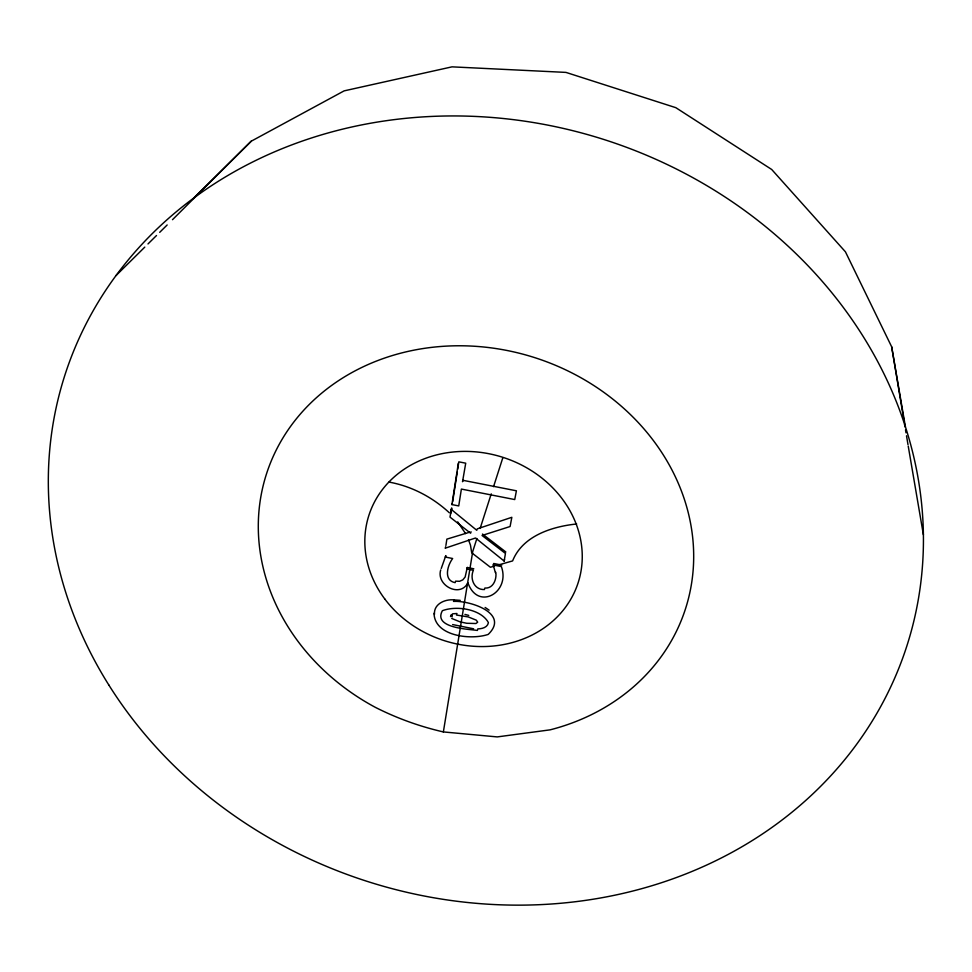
<?xml version="1.0" encoding="UTF-8"?>
<svg xmlns="http://www.w3.org/2000/svg" width="972" height="972" viewBox="0 0 972 972"><rect width="100%" height="100%" fill="white"/><g stroke="black" fill="none" stroke-linecap="round" stroke-linejoin="round"><path stroke-width="1.46" d="M434.034 613.32C434.569 636.478 471.432 640.22 488.248 634.388C510.045 613.271 469.598 600.368 453.523 601.413L454.009 599.894L460.23 600.344M434.472 614.389C433.585 603.916 445.115 598.959 454.009 599.894M440.729 569.92C435.881 585.302 460.145 598.205 467.909 582.787C477.945 611.4 510.798 592.252 501.345 566.567L493.266 564.963L493.703 563.493L501.771 565.097M450.899 513.119L451.701 507.955L449.987 517.116L470.594 533.215L471.068 531.781M457.691 469.221L458.833 461.846L465.722 463.182L462.538 481.699L463.024 480.326L516.411 490.799L514.735 499.559L461.384 489.074L458.735 505.926L451.931 504.59L458.334 463.182M445.893 545.474L446.877 539.132L469.646 532.206M452.66 501.71L457.241 472.173M473.826 568.802L467.289 567.49L465.138 577.016L462.818 579.859L459.635 581.28L455.625 581.159L455.127 582.653C443.183 580.333 447.46 565.34 452.66 558.511L445.322 557.053L445.832 555.595L441.252 568.45M443.366 731.928C419.649 726.473 396.916 718.272 375.301 707.324A220.097 192.893 17.8 0 1 313.531 400.343A220.097 192.893 17.8 0 1 656.294 444.52A220.097 192.893 17.8 0 1 550.079 729.851L497.239 736.91L443.366 731.928L472.732 551.513L476.888 538.537M445.698 546.75L445.188 548.196L475.527 537.99L504.14 561.063L505.452 553.457L482.027 535.475L510.093 526.52L511.843 517.298L477.24 528.877L476.778 530.299L451.19 509.364M504.14 561.063L504.565 559.593M467.289 567.49L466.815 568.972L473.364 570.272C469.622 578.765 474.239 590.016 484.421 589.542L484.87 588.048C493.217 588.789 496.85 579.263 495.817 572.314M480.132 528.44L491.237 493.849M493.557 486.644L502.803 457.824M488.43 622.615C487.592 627.487 482.051 628.835 477.823 628.884L477.373 630.439C468.249 629.066 432.941 628.119 442.369 610.708C456.026 605.495 479.889 608.727 488.005 621.861M451.931 504.59L452.442 503.192M905.406 426.781L891.676 346.834L845.433 251.821L771.695 169.48L675.819 107.673L565.959 72.402L452.029 66.849L344.137 90.87L251.226 141.207L172.494 219.696M193.525 198.227L251.226 141.207M116.02 275.574L144.792 247.107M147.987 243.948L156.504 235.516M159.7 232.344L167.16 224.969M494.566 566.056L490.398 567.247L471.724 552.801L470.46 545.146L468.492 539.788M497.336 565.267L512.609 560.917C522.572 535.851 551.987 526.557 576.639 523.981M473.607 628.787L452.636 624.571M389.007 482.088C411.569 486.158 432.613 497.263 449.392 512.815M464.944 614.413L468.735 615.398M451.713 618.447L459.95 621.825L466.767 623.283L475.976 623.514L477.677 622.153L476.28 620.16L468.273 616.928L456.476 615.033L456.962 613.502L452.612 613.818L450.498 616.552L452.126 615.349L450.984 615.021L452.211 616.916M485.125 607.464L489.11 610.137M482.477 534.041L505.865 551.999M457.715 521.879L465.552 533.579M493.266 564.963L495.331 572.605M908.237 446.148L923.4 534.794M891.676 346.834L904.033 420.949M904.531 423.913L905.017 426.878M905.515 429.843L906.013 432.807M906.512 435.772L907.994 444.666M384.742 598.934A109.921 96.228 17.8 0 0 572.253 596.601A109.921 96.228 17.8 0 0 463.62 451.397A109.921 96.228 17.8 0 0 384.742 598.934M108.755 684.896A442.224 389.359 17.8 0 0 866.599 729.936A442.224 389.359 17.8 0 0 482.282 116.798A442.224 389.359 17.8 0 0 108.755 684.896"/></g></svg>
